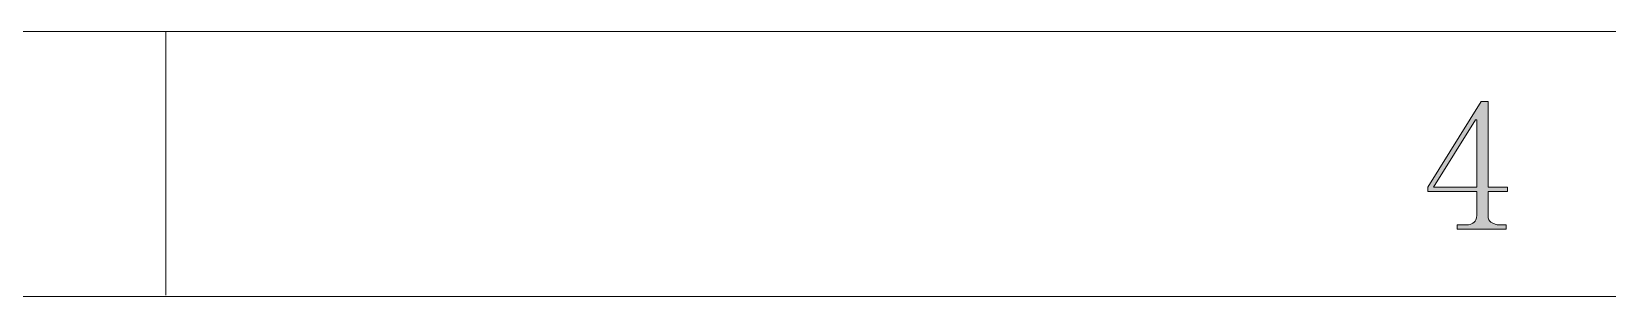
# Model space of a CAD drawing. Header units: millimetres. Extents: x 0 to 297, y 0 to 208.
# Drawn here: x 110.46 to 132.05, y 0.1 to 3.72 of the extents above; entities that cross this region are included whole.
import ezdxf

# ---------------------------------------------------------------- set-up
doc = ezdxf.new("R2010")
doc.units = ezdxf.units.MM

msp = doc.modelspace()

# ---------------------------------------------------------------- hatches: boundary and pattern name
h = msp.add_hatch(color=7)
edge = h.paths.add_edge_path(flags=0)
edge.add_spline(control_points=[(130.411008, 1.207857), (130.411008, 1.150354), (130.430411, 1.130951), (130.449461, 1.111901), (130.487914, 1.092851), (130.526014, 1.073801), (130.564467, 1.073801), (130.564467, 1.073801), (130.660422, 1.073801), (130.660422, 1.073801), (130.660422, 1.073801), (130.660422, 1.015946), (130.660422, 1.015946), (130.660422, 1.015946), (129.989439, 1.015946), (129.989439, 1.015946), (129.989439, 1.015946), (129.989439, 1.073801), (129.989439, 1.073801), (129.989439, 1.073801), (130.104444, 1.073801), (130.104444, 1.073801), (130.161947, 1.073801), (130.2004, 1.092851), (130.21945, 1.111901), (130.2385, 1.130951), (130.257903, 1.150354), (130.257903, 1.207857), (130.257903, 1.207857), (130.257903, 1.533471), (130.257903, 1.533471), (130.257903, 1.533471), (129.586919, 1.533471), (129.586919, 1.533471), (129.586919, 1.533471), (129.586919, 1.590974), (129.586919, 1.590974), (129.586919, 1.590974), (130.315406, 2.760079), (130.315406, 2.760079), (130.315406, 2.760079), (130.411008, 2.760079), (130.411008, 2.760079), (130.411008, 2.760079), (130.411008, 1.590974), (130.411008, 1.590974), (130.411008, 1.590974), (130.679472, 1.590974), (130.679472, 1.590974), (130.679472, 1.590974), (130.679472, 1.533471), (130.679472, 1.533471), (130.679472, 1.533471), (130.411008, 1.533471), (130.411008, 1.533471), (130.411008, 1.533471), (130.411008, 1.207857), (130.411008, 1.207857), (130.411008, 1.207857), (130.411008, 1.207857), (130.411008, 1.207857)], knot_values=[0, 0, 0, 0, 1, 1, 1, 2, 2, 2, 3, 3, 3, 4, 4, 4, 5, 5, 5, 6, 6, 6, 7, 7, 7, 8, 8, 8, 9, 9, 9, 10, 10, 10, 11, 11, 11, 12, 12, 12, 13, 13, 13, 14, 14, 14, 15, 15, 15, 16, 16, 16, 17, 17, 17, 18, 18, 18, 19, 19, 19, 20, 20, 20, 20], degree=3, periodic=1)
edge = h.paths.add_edge_path(flags=0)
edge.add_spline(control_points=[(130.2385, 2.511018), (130.2385, 2.511018), (129.663825, 1.590974), (129.663825, 1.590974), (129.663825, 1.590974), (130.257903, 1.590974), (130.257903, 1.590974), (130.257903, 1.590974), (130.257903, 2.511018), (130.257903, 2.511018), (130.257903, 2.511018), (130.2385, 2.511018), (130.2385, 2.511018), (130.2385, 2.511018), (130.2385, 2.511018), (130.2385, 2.511018)], knot_values=[0, 0, 0, 0, 1, 1, 1, 2, 2, 2, 3, 3, 3, 4, 4, 4, 5, 5, 5, 5], degree=3, periodic=1)

# ---------------------------------------------------------------- linework, layer by layer
at = {"color": 7, "lineweight": 15}
for points in [[(3.784953, 3.718576), (293.163978, 3.718576)], [(112.29975, 3.718576), (112.29975, 0.115304)], [(0.162631, 0.096254), (296.7863, 0.096254)]]:
    msp.add_lwpolyline(points, dxfattribs=at)
at = {"color": 7, "lineweight": 0}
for points, knots in [([(130.411008, 1.207857), (130.411008, 1.150354), (130.430411, 1.130951), (130.449461, 1.111901), (130.487914, 1.092851), (130.526014, 1.073801), (130.564467, 1.073801), (130.564467, 1.073801), (130.660422, 1.073801), (130.660422, 1.073801), (130.660422, 1.073801), (130.660422, 1.015946), (130.660422, 1.015946), (130.660422, 1.015946), (129.989439, 1.015946), (129.989439, 1.015946), (129.989439, 1.015946), (129.989439, 1.073801), (129.989439, 1.073801), (129.989439, 1.073801), (130.104444, 1.073801), (130.104444, 1.073801), (130.161947, 1.073801), (130.2004, 1.092851), (130.21945, 1.111901), (130.2385, 1.130951), (130.257903, 1.150354), (130.257903, 1.207857), (130.257903, 1.207857), (130.257903, 1.533471), (130.257903, 1.533471), (130.257903, 1.533471), (129.586919, 1.533471), (129.586919, 1.533471), (129.586919, 1.533471), (129.586919, 1.590974), (129.586919, 1.590974), (129.586919, 1.590974), (130.315406, 2.760079), (130.315406, 2.760079), (130.315406, 2.760079), (130.411008, 2.760079), (130.411008, 2.760079), (130.411008, 2.760079), (130.411008, 1.590974), (130.411008, 1.590974), (130.411008, 1.590974), (130.679472, 1.590974), (130.679472, 1.590974), (130.679472, 1.590974), (130.679472, 1.533471), (130.679472, 1.533471), (130.679472, 1.533471), (130.411008, 1.533471), (130.411008, 1.533471), (130.411008, 1.533471), (130.411008, 1.207857), (130.411008, 1.207857), (130.411008, 1.207857), (130.411008, 1.207857), (130.411008, 1.207857)], [0, 0, 0, 0, 1, 1, 1, 2, 2, 2, 3, 3, 3, 4, 4, 4, 5, 5, 5, 6, 6, 6, 7, 7, 7, 8, 8, 8, 9, 9, 9, 10, 10, 10, 11, 11, 11, 12, 12, 12, 13, 13, 13, 14, 14, 14, 15, 15, 15, 16, 16, 16, 17, 17, 17, 18, 18, 18, 19, 19, 19, 20, 20, 20, 20]), ([(130.2385, 2.511018), (130.2385, 2.511018), (129.663825, 1.590974), (129.663825, 1.590974), (129.663825, 1.590974), (130.257903, 1.590974), (130.257903, 1.590974), (130.257903, 1.590974), (130.257903, 2.511018), (130.257903, 2.511018), (130.257903, 2.511018), (130.2385, 2.511018), (130.2385, 2.511018), (130.2385, 2.511018), (130.2385, 2.511018), (130.2385, 2.511018)], [0, 0, 0, 0, 1, 1, 1, 2, 2, 2, 3, 3, 3, 4, 4, 4, 5, 5, 5, 5])]:
    msp.add_open_spline(points, degree=3, knots=knots, dxfattribs=at)

doc.saveas('drawing.dxf')
